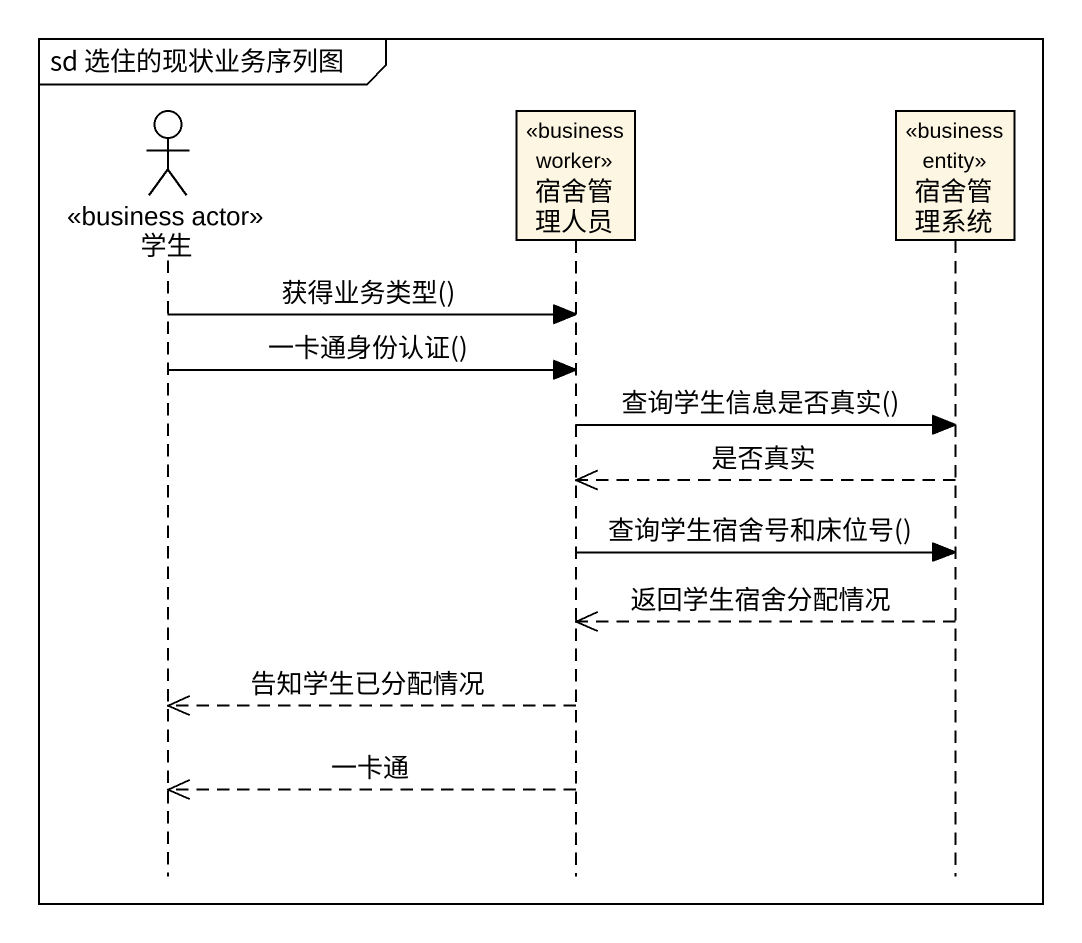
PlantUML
@startuml
mainframe sd 选住的现状业务序列图
hide footbox
actor 学生 <<business actor>>
participant 宿舍管理人员 <<business worker>>
participant 宿舍管理系统 <<business entity>>

学生 -> 宿舍管理人员 : 获得业务类型()
学生 -> 宿舍管理人员 : 一卡通身份认证()
宿舍管理人员 -> 宿舍管理系统 : 查询学生信息是否真实()
宿舍管理系统 -->> 宿舍管理人员 : 是否真实
宿舍管理人员 -> 宿舍管理系统 : 查询学生宿舍号和床位号()
宿舍管理系统 -->> 宿舍管理人员 : 返回学生宿舍分配情况
宿舍管理人员 -->> 学生 : 告知学生已分配情况
宿舍管理人员 -->> 学生 : 一卡通
@enduml
